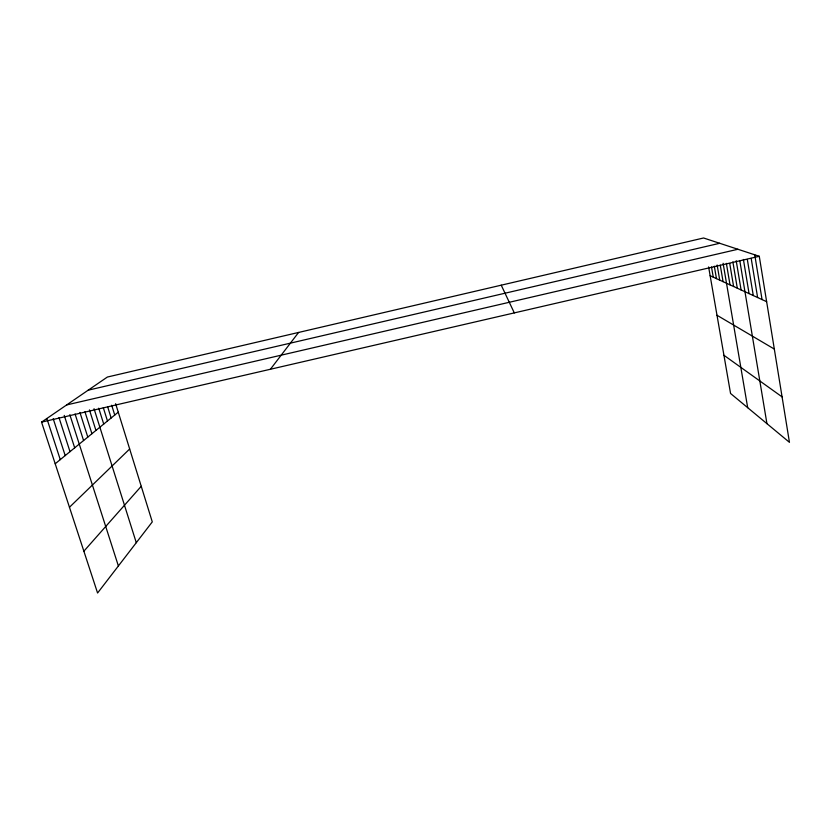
<?xml version="1.0" encoding="UTF-8"?>
<svg xmlns="http://www.w3.org/2000/svg" width="831" height="831" viewBox="0 0 831 831"><rect width="100%" height="100%" fill="white"/><g stroke="black" fill="none" stroke-linecap="round" stroke-linejoin="round"><path stroke-width="1.25" d="M270.407 369.255L298.599 332.442M83.869 551.202L141.239 486.28M69.461 507.263L129.667 448.979M55.199 463.771L118.251 412.166M115.623 403.689L152.281 521.889L97.58 593.012L41.55 422.138L107.365 377.045L703.587 237.988L759.274 256.291L789.45 442.331L730.563 393.479L708.614 266.917M88.2 390.175L719.708 243.286M66.677 404.926L737.897 249.269M41.55 422.138L759.274 256.291M710.141 275.726L766.639 301.684M716.997 315.261L774.326 349.072M723.936 355.284L782.075 396.875M501.238 285.178L514.296 312.903M46.848 418.512L60.268 459.626M53.194 418.668L65.202 455.585M58.991 417.619L70.001 451.649M69.825 414.711L118.386 565.963M64.236 415.396L74.686 447.816M75.06 413.931L83.578 440.544M84.939 411.74L91.919 433.72M79.921 412.394L87.795 437.096M94.038 408.696L136.284 542.685M89.447 409.891L95.939 430.427M98.733 408.187L103.719 424.059M107.677 406.858L111.146 417.983M103.314 407.699L107.469 420.985M111.697 405.248L114.74 415.043M714.317 266.18L716.457 278.634M711.502 266.98L713.258 277.159M723.105 263.261L747.692 407.689M720.248 265.11L723.074 281.667M717.132 265.016L719.729 280.13M729.732 263.489L733.617 286.518M726.377 263.375L730.023 284.856M736.204 260.716L741.086 289.946M732.88 261.848L737.305 288.212M743.413 259.449L749.074 293.613M739.767 260.508L766.94 423.665M751.193 258.41L757.612 297.54M747.329 259.438L753.281 295.545M754.756 254.805L762.058 299.586"/></g></svg>
